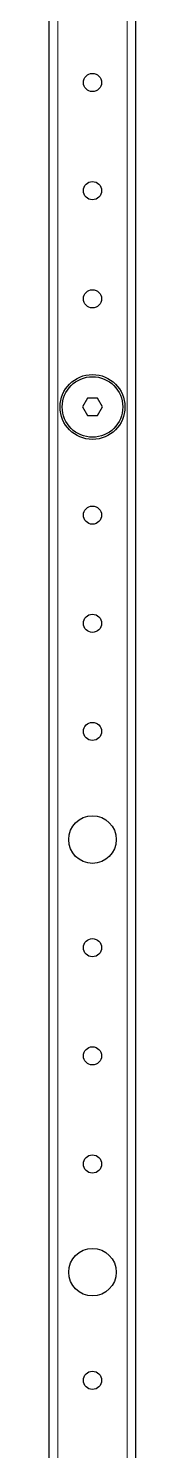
# Model space of a CAD drawing. Header units: millimetres. Extents: x -902 to 2905, y -1229 to 1219.
# Drawn here: x -99.7 to -79.7, y -364.4 to -35.6 of the extents above; entities that cross this region are included whole.
import ezdxf

# ---------------------------------------------------------------- set-up
doc = ezdxf.new("R2010")
doc.units = ezdxf.units.MM

msp = doc.modelspace()

# ---------------------------------------------------------------- linework, layer by layer
at = {"color": 7, "linetype": 'Continuous', "lineweight": 25}
for p, q in [((-99.66, -640.62), (-99.66, 394.38)), ((-79.66, -640.62), (-79.66, 394.38)), ((-90.81, -121.12), (-91.97, -123.12)), ((-88.5, -121.12), (-90.81, -121.12)), ((-87.35, -123.12), (-88.5, -121.12)), ((-91.97, -123.12), (-90.81, -125.12)), ((-88.5, -125.12), (-87.35, -123.12)), ((-90.81, -125.12), (-88.5, -125.12))]:
    msp.add_line(p, q, dxfattribs=at)
at = {"color": 8, "linetype": 'Continuous', "lineweight": 18}
for p, q in [((-97.66, -640.62), (-97.66, 394.38)), ((-81.66, -640.62), (-81.66, 394.38))]:
    msp.add_line(p, q, dxfattribs=at)
at = {"color": 7, "linetype": 'Continuous', "lineweight": 25}
for centre, radius in [((-89.66, -48.12), 2.1), ((-89.66, -73.12), 2.1), ((-89.66, -98.12), 2.1), ((-89.66, -123.12), 7.5), ((-89.66, -123.12), 7), ((-89.66, -148.12), 2.1), ((-89.66, -173.12), 2.1), ((-89.66, -198.12), 2.1), ((-89.66, -223.12), 5.5), ((-89.66, -248.12), 2.1), ((-89.66, -273.12), 2.1), ((-89.66, -298.12), 2.1), ((-89.66, -323.12), 5.5), ((-89.66, -348.12), 2.1)]:
    msp.add_circle(centre, radius, dxfattribs=at)

doc.saveas('drawing.dxf')
